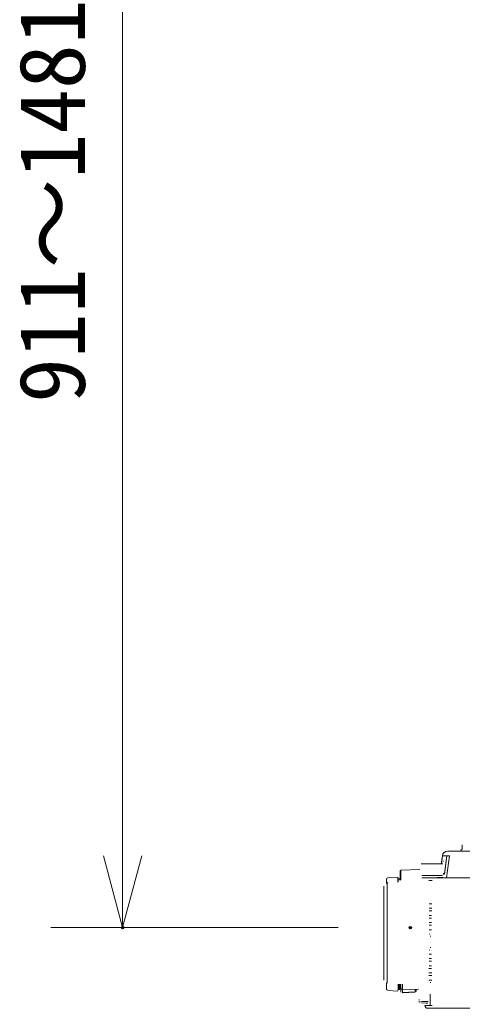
# Model space of a CAD drawing. Units: millimetres, scale not verified. Extents: x -62 to 63, y -57 to 57.
# Drawn here: x 7.61 to 19.92, y 1.62 to 29.13 of the extents above; entities that cross this region are included whole.
import ezdxf
from ezdxf.enums import TextEntityAlignment as Align

# ---------------------------------------------------------------- set-up
doc = ezdxf.new("R2010")
doc.units = ezdxf.units.MM
doc.header["$LTSCALE"] = 0.125
doc.header["$PDMODE"] = 32
doc.header["$PDSIZE"] = 0.0625
for name, color, linetype, lineweight in [('0-0_0', 7, 'Continuous', 18), ('0-3_GAIKEI', 1, 'Continuous', 18), ('0-6_SUNPO', 7, 'Continuous', 9)]:
    doc.layers.add(name, color=color, linetype=linetype, lineweight=lineweight)
doc.layers.add('0-5_DEFPOINTS', color=7, linetype='Continuous')
doc.styles.add('ＭＳ ゴシック', font='')
doc.styles.get('ＭＳ ゴシック').set_extended_font_data('MS Gothic')

# ---------------------------------------------------------------- blocks, each defined once
blk = doc.blocks.new('_OPEN30')
at = {"layer": '0-0_0', "lineweight": 9}
blk.add_line((0, 0), (-1, 0), dxfattribs=at)
blk.add_lwpolyline([(-1, 0.26795), (0, 0), (-1, -0.26795)], dxfattribs=at)
blk = doc.blocks.new('D5')
at = {"layer": '0-5_DEFPOINTS'}
for p in [(8.4034, 5.9035), (16.4034, 5.9035)]:
    blk.add_point(p, dxfattribs=at)
at = {"layer": '0-6_SUNPO'}
for p, q in [((8.4034, 44.3538), (8.4034, 7.9035)), ((14.4034, 5.9035), (6.4034, 5.9035))]:
    blk.add_line(p, q, dxfattribs=at)
at = {"layer": '0-6_SUNPO', "xscale": 2, "yscale": 2, "rotation": 270}
blk.add_blockref('_OPEN30', (8.4034, 5.9035), dxfattribs=at)
at = {"layer": '0-6_SUNPO', "style": 'ＭＳ ゴシック'}
blk.add_text('911～1481', height=1.833, rotation=90, dxfattribs=at).set_placement((7.9034, 20.5036), align=Align.BOTTOM_LEFT)

msp = doc.modelspace()

# ---------------------------------------------------------------- linework, layer by layer
at = {"layer": '0-3_GAIKEI'}
for p, q in [((19.9177, 6.0386), (19.9177, 6.1726)), ((19.3654, 5.8684), (19.3695, 5.8684)), ((19.4874, 5.8684), (19.3698, 5.8684)), ((19.4894, 5.8684), (19.4212, 5.3586)), ((19.4874, 5.8684), (19.4217, 5.3755)), ((19.4832, 5.2486), (19.5679, 5.8684)), ((19.4894, 5.8681), (19.4874, 5.8684)), ((19.4894, 5.8684), (19.4894, 5.8684)), ((19.4894, 5.8684), (19.5679, 5.8684)), ((19.514, 5.9986), (19.5181, 5.9986)), ((19.5536, 5.9977), (19.5536, 5.9986)), ((19.6187, 5.9973), (19.6382, 5.9986)), ((19.6362, 5.9984), (19.6362, 5.9986)), ((19.8903, 6.0503), (19.8885, 5.9986)), ((19.8906, 6.0503), (19.8888, 5.9986)), ((19.8896, 6.0503), (19.8903, 6.0503)), ((19.8896, 6.0503), (19.8896, 6.0503)), ((19.407, 5.7186), (19.4002, 5.7186)), ((17.813, 5.214), (17.828, 5.2298)), ((17.828, 5.2291), (17.828, 5.2291)), ((18.123, 5.2703), (17.8357, 5.2552)), ((18.123, 5.2687), (17.8357, 5.2534)), ((18.123, 5.2675), (17.8357, 5.2527)), ((18.123, 5.1328), (18.123, 5.2703)), ((18.138, 5.1368), (18.138, 5.2424)), ((18.2121, 5.197), (18.2121, 5.4685)), ((18.7963, 5.3151), (19.3698, 5.3151)), ((21.2123, 5.2486), (18.8028, 5.2486)), ((19.2227, 5.2636), (19.3802, 5.2636)), ((19.2227, 5.2636), (19.2227, 5.2486)), ((19.2271, 5.2636), (19.2271, 5.2486)), ((19.2908, 5.2636), (19.2908, 5.2486)), ((19.3121, 5.2636), (19.3121, 5.2486)), ((19.3758, 5.2636), (19.3758, 5.2486)), ((19.3802, 5.2636), (19.3802, 5.2486)), ((19.4212, 5.3586), (19.3881, 5.3586)), ((19.3903, 5.3755), (19.3902, 5.3748)), ((19.3902, 5.3748), (19.3902, 5.3747)), ((19.3903, 5.3755), (19.4217, 5.3755)), ((19.4235, 5.3753), (19.4217, 5.3755)), ((17.813, 5.214), (17.813, 5.0928)), ((17.8342, 2.322), (17.8342, 5.1033)), ((18.163, 5.2198), (18.138, 5.2211)), ((18.188, 5.1934), (18.163, 5.2198)), ((18.7802, 5.2242), (18.7778, 5.2242)), ((18.9852, 5.1753), (19.084, 5.1753)), ((19.0701, 4.405), (18.9989, 4.405)), ((18.9997, 4.5325), (19.0719, 4.5325)), ((19.0701, 4.405), (19.0701, 4.405)), ((19.0719, 4.5325), (19.0719, 4.5325)), ((19.0678, 4.205), (18.9991, 4.205)), ((18.9996, 4.1324), (19.0671, 4.1324)), ((18.9997, 4.3325), (19.0692, 4.3325)), ((19.0671, 4.1324), (19.0671, 4.1324)), ((19.0678, 4.205), (19.0678, 4.205)), ((19.0692, 4.3325), (19.0692, 4.3325)), ((19.066, 4.0049), (18.999, 4.0049)), ((18.9992, 3.9324), (19.0655, 3.9324)), ((19.066, 4.0049), (19.066, 4.0049)), ((18.9961, 3.6843), (19.0035, 3.6843)), ((18.9975, 3.7143), (18.9978, 3.7134)), ((19.0648, 3.8049), (18.9987, 3.8049)), ((19.0442, 3.6262), (19.0292, 3.6262)), ((19.0644, 3.7134), (19.0648, 3.7143)), ((19.0644, 3.7134), (19.0652, 3.7134)), ((19.0644, 3.7132), (19.0644, 3.7134)), ((19.0261, 3.4581), (19.025, 3.4581)), ((19.0251, 3.5581), (19.0262, 3.5581)), ((19.0256, 3.4587), (19.0266, 3.4597)), ((19.0257, 3.5574), (19.0267, 3.5564)), ((19.0262, 3.4581), (19.0261, 3.4581)), ((19.0262, 3.5581), (19.0263, 3.558)), ((19.0441, 3.3109), (19.029, 3.3109)), ((18.9958, 3.1323), (19.0645, 3.1323)), ((18.9959, 3.2528), (19.0033, 3.2528)), ((18.9976, 3.2237), (18.9973, 3.2228)), ((19.0642, 3.2237), (19.0641, 3.2239)), ((19.0646, 3.2228), (19.0642, 3.2237)), ((19.0642, 3.2237), (19.065, 3.2237)), ((19.0665, 2.8047), (18.9943, 2.8047)), ((18.9944, 2.9322), (19.0655, 2.9322)), ((19.0651, 3.0047), (18.9956, 3.0047)), ((18.9907, 2.5321), (19.0693, 2.5321)), ((18.9927, 2.7322), (19.0672, 2.7322)), ((19.0685, 2.6047), (18.9927, 2.6047)), ((19.0693, 2.5321), (19.0693, 2.5321)), ((17.813, 2.332), (17.813, 2.1531)), ((18.163, 2.2934), (18.163, 2.1474)), ((18.188, 2.1737), (18.188, 2.2924)), ((18.213, 2.257), (18.188, 2.2568)), ((18.213, 2.2913), (18.213, 2.1736)), ((18.253, 2.0567), (18.253, 2.2896)), ((19.0709, 2.4046), (18.9907, 2.4046)), ((19.0469, 2.3436), (19.0226, 2.3436)), ((19.0459, 2.3388), (19.0483, 2.3388)), ((19.0483, 2.3386), (19.0459, 2.3386)), ((19.071, 2.4046), (19.0709, 2.4046)), ((17.813, 2.1531), (17.828, 2.1373)), ((17.828, 2.138), (17.828, 2.138)), ((18.123, 2.0984), (17.8357, 2.1137)), ((18.163, 2.1474), (18.138, 2.1461)), ((18.188, 2.1737), (18.163, 2.1474)), ((18.213, 2.1736), (18.253, 2.1336)), ((18.2132, 2.0676), (18.213, 2.1736)), ((18.213, 2.07), (18.213, 2.0707)), ((18.2132, 2.0676), (18.213, 2.0694)), ((18.213, 2.0694), (18.213, 2.0694)), ((18.7051, 2.1573), (18.253, 2.1336)), ((18.6121, 2.0771), (18.2552, 2.0568)), ((18.2554, 2.0517), (18.6123, 2.072)), ((18.6073, 2.1521), (18.6134, 2.0772)), ((18.6121, 2.0771), (18.6134, 2.0772)), ((19.0293, 1.6971), (19.0231, 2.0136)), ((18.7897, 1.8142), (18.9666, 1.8095)), ((19.0293, 1.6968), (18.881, 1.6968)), ((18.9116, 1.7683), (18.9623, 1.7683)), ((19.06, 1.6971), (19.0293, 1.6971)), ((19.084, 1.6968), (19.0628, 1.6968))]:
    msp.add_line(p, q, dxfattribs=at)
at = {"layer": '0-3_GAIKEI', "color": 7}
for p, q in [((19.3654, 5.8684), (19.3354, 5.6436)), ((19.3398, 5.6436), (19.3698, 5.8684)), ((31.1674, 5.9986), (19.5185, 5.9986)), ((19.3799, 5.6436), (18.7721, 5.6436)), ((18.1877, 5.1757), (18.1877, 5.4435)), ((18.7433, 5.4824), (18.2121, 5.4685)), ((18.7122, 2.2207), (18.7122, 2.2207)), ((18.7122, 2.2182), (18.7122, 2.2207)), ((18.638, 2.1537), (18.638, 2.0871)), ((18.7073, 1.8353), (18.7073, 1.8344)), ((18.732, 1.855), (18.7108, 1.8556)), ((18.7109, 1.7974), (18.7615, 1.7974)), ((18.7353, 1.7729), (18.7353, 1.7729)), ((18.9623, 1.7683), (18.7858, 1.7729)), ((31.5077, 1.6236), (18.956, 1.6236))]:
    msp.add_line(p, q, dxfattribs=at)
msp.add_lwpolyline([(17.7377, 2.4063), (17.7377, 5.0228), (17.7377, 5.0228)], dxfattribs=at)
at = {"layer": '0-3_GAIKEI'}
msp.add_lwpolyline([(18.138, 2.1211), (18.138, 2.1221), (18.138, 2.2945)], dxfattribs=at)
at = {"layer": '0-3_GAIKEI', "color": 7}
for centre, radius, start, end in [((19.514, 5.8486), 0.15, 90, 172.40536), ((18.2127, 5.4435), 0.025, 91.5, 180), ((18.956, 1.6986), 0.075, 181.32879, 270)]:
    msp.add_arc(centre, radius, start, end, dxfattribs=at)
at = {"layer": '0-3_GAIKEI'}
msp.add_arc((17.8492, 5.1033), 0.015, 92.40977, 180, dxfattribs=at)

# ---------------------------------------------------------------- block references
at = {"layer": '0-6_SUNPO'}
msp.add_blockref('D5', (2.0679, -2.0361), dxfattribs=at)

doc.saveas('drawing.dxf')
